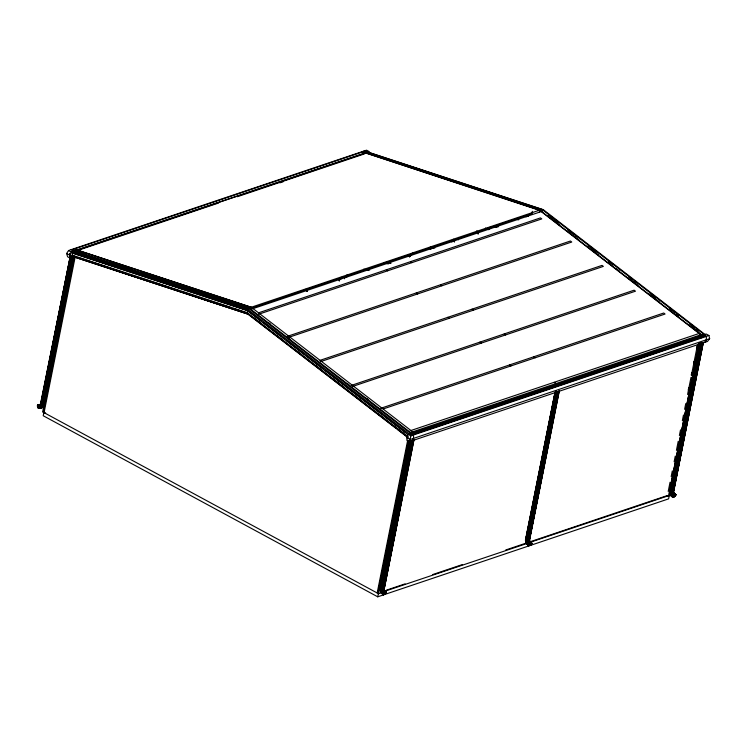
<?xml version="1.0" encoding="UTF-8"?>
<svg xmlns="http://www.w3.org/2000/svg" width="747" height="747" viewBox="0 0 747 747"><rect width="100%" height="100%" fill="white"/><g stroke="black" fill="none" stroke-linecap="round" stroke-linejoin="round"><path stroke-width="1.12" d="M39.105 406.2C38.853 407.18 40.095 408.441 40.03 406.994C39.479 405.444 34.904 405.033 39.675 405.388L40.758 405.042L37.817 404.986M410.084 441.3L380.69 588.403C379.541 587.581 381.203 591.699 380.587 589.635M410.28 441.356L380.886 588.459L381.063 590.896L381.007 590.401M380.046 588.505L380.596 587.796L380.335 588.785L381.558 590.335L380.456 590.475L380.54 589.672M410.841 441.654L381.493 589.953L380.316 589.346L380.4 587.796M382.343 591.54C384.378 589.29 388.123 592.352 385.163 594.136L382.343 591.54L381.773 588.991L411.149 440.609L381.53 588.86L380.41 588.253L409.804 441.15M413.156 440.394L412.484 440.562L382.809 588.888C382.147 592.026 385.424 590.083 386.535 592.362M381.717 589.635L384.294 588.384L413.913 440.132L413.436 439.722M383.528 587.814L383.855 589.654M383.874 589.962L384.453 591.11L383.678 588.272M525.505 540.314C526.532 540.044 526.728 541.043 525.757 539.437L525.757 540.361L526.906 540.604L526.065 539.913L526.28 538.736C524.683 539.119 525.832 542.49 525.608 539.147L555.002 392.044M555.451 392.231L525.963 540.37M556.029 391.335L526.411 539.577C526.682 540.511 524.497 541.799 526.327 541.267M556.235 391.391L526.607 539.633L526.962 543.835L525.627 541.491M556.31 391.484L526.644 541.388M527.98 542.826L530.398 541.818L531.976 543.377L530.603 545.151L528.605 545.833L529.492 544.218L527.606 542.285L527.214 540.016L556.832 391.764M558.644 391.335L528.969 539.661C526.448 540.613 529.782 543.919 531.164 544.6M528.745 539.95C528.643 541.948 530.613 538.848 528.783 539.67L558.411 391.419L559.083 391.251L529.455 539.502C527.018 539.857 529.567 543.106 530.743 543.657L531.901 543.209M529.436 540.333L529.193 539.362M527.158 540.651L529.408 540.053L529.249 538.989M669.742 490.956L669.77 492.254M670.507 490.172L669.555 490.424L669.723 491.591M674.999 496.335L672.207 493.786L671.721 491.601L701.34 343.349L700.817 343.275L671.198 491.526L671.441 493.487L673.925 492.609L675.97 494.897L674.588 496.671L672.86 497.25L670.507 494.635C671.88 494.393 671.208 492.068 669.882 493.011L669.835 490.788L699.229 343.685M699.435 343.741L670.087 492.973M700.219 342.901L670.591 491.152L671.123 494.187L673.747 496.904M700.294 342.994L670.675 491.246L671.394 494.477M669.76 491.321L670.825 491.675L670.983 492.871M669.788 492.441L670.918 492.488L700.499 343.05M671.142 492.17L673.673 491.47L703.301 342.443L673.682 491.19L671.17 492.506M672.431 491.89L702.152 343.013L703.067 342.77L673.421 491.853L672.207 492.254M672.673 491.806L673.682 490.695M672.972 491.377C672.477 493.468 674.774 493.337 675.97 494.897M673.252 491.022C673.691 493.365 673.757 491.638 671.226 492.833M381.362 591.493C379.943 592.735 381.568 591.194 381.418 592.175M382.006 590.952C385.144 590.205 384.733 588.991 381.801 590.298M526.047 542.77C528.297 540.716 533.377 549.661 527.139 542.667M666.931 496.045L671.198 495.27L670.489 493.991L670.031 494.281L671.077 495.952L671.992 495.588M532.303 211.317L532.172 213.577L251.207 308.194M37.35 405.518L39.572 405.808L40.665 404.136L70.293 255.894L70.003 253.522M39.722 407.647L39.395 406.191M407.806 437.499L247.369 313.712L247.481 312.732L72.226 255.222L72.496 252.925L246.519 310.108M376.432 413.044L248.004 313.936L72.235 256.174L72.226 255.222M408.254 436.808L247.36 312.769L247.621 310.472L261.487 321.163M410.01 441.206L380.625 588.897M381.166 588.608L410.645 441.598L381.213 589.943L381.091 589.467M381.726 589.308L383.342 588.645M383.099 588.729L412.727 440.478L383.024 589.644L381.736 589.962M382.539 589.803L383.248 588.991L412.97 440.394M383.304 588.925L413.633 439.768M383.024 589.644L383.995 589.318L413.446 440.235M383.659 588.683L384.257 588.655L413.875 439.908M526.065 539.913L526.084 538.736M555.955 391.232L526.346 540.025M526.915 540.24L556.59 391.633M558.411 391.419L557.682 391.661L528.026 541.117L527.242 541.323M528.54 539.754L528.512 540.623M529.025 539.586L529.446 541.939L529.894 541.594L529.287 540.557M558.887 391.26L529.296 540.679L528.082 541.08M529.698 539.679L529.455 539.502M699.743 342.696L669.966 491.358M670.33 491.535L700.014 342.845L670.32 490.994L670.433 492.945L670.348 492.469M672.767 491.181C670.292 492.096 674.093 495.644 675.148 496.12M671.151 491.843L672.281 491.349M672.926 491.451L702.638 342.854M40.021 405.574L40.245 405.023M43.541 406.592L43.475 407.003C41.412 408.039 37.061 409.169 37.387 405.845M409.431 441.813L412.036 440.935L413.549 438.386L413.521 434.959L410.915 435.865L409.431 441.813L406.928 440.459L406.863 437.639L408.142 434.371L410.747 433.493L413.521 434.959L708.94 335.506L709.65 338.671L707.465 341.454L704.86 342.331L706.373 339.773L706.345 336.355L703.571 334.889L703.702 334.208L542.005 209.431L366.88 151.884L364.695 152.621L539.661 210.383L701.358 335.17L700.723 338.316M40.207 405.397L70.097 257.267M70.339 256.94L40.945 404.043L39.33 405.864M70.526 256.94L40.945 404.5L39.675 406.125M37.471 406.004L39.796 406.284L41.15 404.557L70.582 256.856M70.62 257.547L41.225 404.65L39.787 406.48L37.434 406.209M37.518 406.368L40.217 406.508L41.43 404.706L70.825 257.603M37.481 406.573L40.235 406.704L41.505 404.809L70.9 257.696M71.105 257.752L41.496 405.836L40.021 407.199L37.527 406.938M71.18 257.846L41.935 405.612L71.684 256.856L70.563 255.801M408.086 434.698L247.313 310.621L72.179 253.084L72.45 251.73L73.925 251.169L249.05 308.707L410.747 433.493L410.887 432.812L413.063 432.083L412.531 435.37M71.609 256.763L41.748 406.069L40.74 405.145M73.271 257.79L43.877 404.893L43.681 405.556L73.449 256.725L72.45 257.061L42.831 405.304L41.356 407.881L39.619 408.273L41.402 407.106L42.308 405.238L71.684 256.856M42.308 405.238L43.102 405.219L72.776 256.893M72.832 256.585L247.967 314.123L72.235 256.174M413.156 432.214L251.365 307.297L76.241 249.759L74.056 250.488L73.925 251.169L71.161 249.638L68.547 250.544L66.623 253.466L67.594 256.772L70.097 258.135L72.702 257.257L70.199 255.894L69.975 253.252M73.019 256.809L43.391 405.061L42.374 407.152L41.402 407.106M43.102 405.219L73.206 256.8M73.645 256.856L42.663 411.896L378.561 593.725L380.737 592.987L381.194 590.709M41.533 402.045C40.59 402.764 43.84 403.753 44.717 402.801L73.477 258.845M46.594 393.585L44.717 402.801M47.052 391.297L54.811 352.453M55.269 350.166L57.78 337.597M58.238 335.319L65.997 296.466M66.455 294.187L73.533 258.77M46.323 395.863L46.781 393.585M49.293 381.017L49.75 378.729M52.262 366.161L52.72 363.873M54.55 354.732L54.998 352.453M57.51 339.885L57.967 337.597M60.479 325.029L60.937 322.741M62.767 313.609L63.906 307.895M65.736 298.753L66.194 296.466M68.696 283.897L69.154 281.61M70.984 272.478L72.123 266.763M43.326 412.279L74.532 256.1M44.026 411.737L43.223 415.743L377.739 596.816L668.612 498.865L669.219 495.859M75.036 257.612L44.054 412.652L45.632 413.016M339.147 280.723L339.586 278.426M339.334 280.956L340.025 277.529M339.689 279.854L340.137 277.567M340.595 279.565L341.136 277.249M378.934 156.571L366.74 152.565L366.88 151.884M344.516 278.78L344.974 276.502M346.776 277.062L347.112 274.719M377.17 592.969L407.694 440.207M377.842 593.351L408.366 440.59M377.739 596.816L378.337 593.809M378.561 593.725L409.085 440.963M409.524 440.786L380.13 587.889M384.406 586.021L382.688 587.058L380.531 585.891L409.795 440.693M380.97 588.552L410.364 441.449M706.373 339.773L704.869 342.266L411.914 440.814L382.287 589.056L382.781 591.25L385.573 593.8M381.773 588.991L382.567 588.972L412.484 440.562M451.926 242.056L452.486 239.74M413.212 440.31L383.491 589.187L384.257 588.655M386.498 574.536L386.946 572.249M388.776 563.117L389.915 557.402M391.745 548.261L392.203 545.973M394.715 533.405L395.172 531.117M397.684 518.549L398.142 516.27M399.962 507.129L400.42 504.841M402.932 492.273L403.389 489.985M405.901 477.417L412.895 441.907M453.401 241.505L453.765 239.171M454.353 242.103L454.811 239.824M458.303 239.712L458.761 237.425L458.406 239.675M539.241 212.484L539.829 210.159L542.005 209.431M526.476 535.674L555.012 392.857M555.245 392.175L525.851 539.278L526.962 539.885M526.131 539.427L555.525 392.324M556.515 391.54L526.887 539.782L527.102 541.724L525.823 542.135M557.355 391.83L527.727 540.081L528.222 542.275L531.014 544.824M527.214 540.016L528.008 539.988L557.682 391.661M557.925 391.587L528.25 539.913L528.587 541.855L530.417 543.713M536.374 501.321L536.832 499.033M539.343 486.465L539.792 484.187M544.591 460.189L545.049 457.902M547.56 445.333L548.018 443.055M552.808 419.058L553.266 416.77M555.777 404.202L556.235 401.923M558.84 391.335L529.268 539.502M529.735 539.409L559.316 390.924M688.276 389.962L688.734 387.684M691.246 375.143L691.694 372.865M693.515 363.742L693.972 361.464M696.484 348.924L696.932 346.645M668.22 491.386L670.05 482.263M671.179 476.567L672.319 470.862M674.149 461.739L675.288 456.043M676.427 450.348L678.248 441.225M679.387 435.52L680.526 429.824M682.347 420.701L683.486 415.005M684.625 409.3L685.765 403.604M687.585 394.481L691.003 377.384M691.461 375.106L697.605 344.32M668.462 496.101L698.987 343.555M669.826 490.34L698.996 344.367M700.891 336.794L701.321 334.628L699.603 333.302L554.405 382.203L556.123 383.519L701.321 334.628M700.574 343.144L670.955 491.395L669.835 490.788M671.198 491.526L671.992 491.507L701.666 343.181M672.235 491.423L702.152 343.013M703.03 337.597L703.45 335.496L705.794 336.019L412.979 434.623M702.096 343.097L672.524 491.265M672.72 491.265L702.339 343.013M674.093 486.213L700.499 353.583M701.722 347.971L702.171 345.684M673.206 491.096L703.058 342.313M71.161 249.638L363.976 151.025L366.74 152.565L368.178 152.145L543.312 209.683L705.009 334.469L704.449 335.87M39.806 405.714L40.665 404.743L40.217 405.201M381.726 593.025C381.334 589.691 382.277 593.725 383.435 594.715L385.163 594.136M383.921 594.547L382.062 592.52L383.547 594.024M383.435 594.715L384.051 593.193L386.47 592.184M386.246 592.726L384.023 590.83L383.538 589.131M527.307 543.9C531.873 548.298 524.31 540.492 527.139 543.741M529.847 545.413L527.671 543.293M528.671 545.441L527.167 544.049L527.606 542.752M529.324 544.544L527.84 543.041M530.174 542.35L529.483 541.258M673.103 497.166L671.32 495.308L672.804 496.811M671.348 494.01L671.824 494.561L671.151 495.56L672.86 497.25M671.628 494.916L674.317 496.764L671.824 494.561M672.664 496.951L673.887 495.401L675.895 494.729M366.002 152.659L366.385 151.006M40.627 404.669L41.43 403.884L41.02 404.454M42.168 405.78L43.158 405.135M43.438 405.63L44.362 404.734L42.953 405.798M43.924 405.472L44.12 404.809M39.572 405.808L39.544 404.398L38.302 404.818M70.097 258.135L70.031 255.315L71.31 252.047L365.797 152.958M41.552 404.146L40.964 404.547L42.065 405.107M41.963 406.275L42.999 405.705M42.738 406.331L43.485 405.546M43.223 406.172L43.728 405.462M43.97 405.378L42.28 407.124M43.457 406.088L44.4 405.304L44.185 405.845M381.381 592.586C383.538 591.624 380.102 589.57 380.606 591.745M526.98 543.48L384.275 591.428M528.988 545.049L526.747 542.35L527.102 543.116M527.41 542.966L527.167 544.049M670.965 494.99L671.292 495.42M670.675 493.907C672.197 496.325 668.845 490.163 670.031 494.281M39.068 405.882L39.488 405.425M40.142 407.554L41.683 405.938M42.794 406.237L42.131 407.236M41.711 406.723L43.279 406.069M42.943 406.648L43.522 405.995M42.374 407.152L43.251 406.461M42.616 407.068L43.149 406.854L40.245 407.862M42.859 406.994C44.222 406.163 41.645 408.506 41.057 407.432M412.045 440.87L413.549 438.386M37.546 405.07L40.506 405.014M37.611 407.106L41.104 407.769L42.682 406.956L39.796 407.965M42.234 407.423L43.167 406.788M42.962 407.171L43.858 406.648M41.188 403.968L40.702 404.37M381.287 585.629L380.802 585.797M558.112 391.577L528.054 539.913M40.002 405.248L40.655 405.033L40.17 405.201M41.813 407.694L43.587 406.742M42.299 407.526L42.784 407.367M42.177 407.507L40.599 408.142M41.935 407.591L39.619 408.273L37.901 407.909M701.358 335.17L703.702 334.208M526 539.353L526.084 540.94L525.981 539.997M528.017 540.193L527.167 540.324M673.168 491.367L673.28 492.189M38.545 404.734L40.814 405.079M37.611 407.629L39.89 408.179L42.308 407.302M673.925 493.562L673.467 492.768L675.82 495.112M40.581 405.416L41.225 406.069L40.366 406.854L37.565 406.742M41.225 406.069L40.87 406.966L39.33 407.46M41.104 407.769L38.274 407.685M37.574 407.311L40.861 407.853M383.248 589.271L383.967 589.028M530.006 542.602L529.95 541.687L527.784 542.565M674.158 493.87L673.934 493.207L671.768 494.075L671.441 493.487M409.347 256.623L413.623 252.542M409.384 256.763L413.847 252.607M409.496 256.847L413.885 252.747M41.748 407.582L42.439 407.04M525.972 540.697L526.093 541.463M528.708 540.585L527.177 540.987M672.552 492.432L674.728 495.168M382.539 591.801L383.547 591.316M529.502 543.433L529.091 543.76L530.603 545.151M529.492 544.218L530.743 543.657M671.768 494.075L673.701 493.608M384.294 591.232L384.35 590.419L382.165 591.26M531.631 543.302L529.623 541.528M381.129 589.915L381.493 591.241L381.203 590.363M529.231 541.51L530.09 541.444L527.606 542.285M670.507 494.635L670.246 494.122L671.226 493.599M673.467 492.899L673.402 491.657M381.698 592.716C380.214 593.165 383.837 593.632 383.594 594.612M528.605 545.833C527.559 543.975 525.608 543.993 527.765 544.161M673.523 493.375L673.654 492.693M383.613 591.008L383.071 589.598M528.269 541.033L528.736 542.098M528.997 540.791L529.502 541.874M670.078 492.861L670.545 494.112M672.739 492.385L672.982 492.936L672.739 492.049M671.59 493.795L674.055 492.871L674.457 493.506M247.621 310.472L247.584 309.267L251.365 307.297L76.241 249.759M526.346 543.368L527.037 543.106M527.447 541.977L529.67 541.183M410.747 433.493L409.281 434.054L247.584 309.267L72.45 251.73M386.059 593.081L383.958 591.129L383.295 589.215M529.39 540.949L529.94 541.089L529.296 540.679M672.972 493.851L672.393 492.815M71.721 249.9L364.545 151.296L365.918 152.836M73.215 251.244L362.725 153.761L363.976 151.025L366.572 150.184L369.345 151.688L366.74 152.565M77.118 250.656L218.554 203.035M237.341 196.704L364.405 153.91M279.91 182.819L283.206 181.708M251.057 307.316L539.726 210.112M252.197 308.903L541.967 211.326M247.369 313.712L248.069 313.479M258.583 312.816L540.473 217.891L541.79 218.908L258.798 314.198M287.455 336.318L570.447 241.02L571.763 242.037L288.772 337.336M320.136 360.315L602.026 265.39L603.352 266.408L320.36 361.707M351.155 385.471L634.147 290.181L635.464 291.199L352.472 386.488M380.746 408.31L663.738 313.012L665.063 314.039L383.164 408.964M410.066 430.804L554.162 382.277L555.88 383.603L411.784 432.13M411.672 433.204L702.553 335.254M412.848 432.952L701.517 335.739M703.45 335.496L410.626 434.1L411.317 434.521L704.132 335.917M709.65 338.671L410.271 439.488L406.863 437.639M380.653 590.326L380.186 590.466L380.344 589.71M529.408 540.053L529.754 540.529M383.995 589.318L384.201 588.795L384.313 589.504M673.421 491.853L673.673 491.47M669.807 493.646L670.489 493.431M384.397 589.794L381.885 590.634M384.35 590.419L385.032 590.961M529.95 541.687L531.976 543.377M386.274 590.205L405.079 583.874M432.728 574.555L462.589 564.499M505.728 549.979L525.636 543.274M531.164 541.416L667.202 495.597M530.267 542.266L668.518 495.709M673.542 492.422L671.32 493.169M526.616 543.274L526.14 541.314L526.318 541.977M529.558 540.912L527.326 541.659M671.086 493.244L670.04 493.58L670.246 494.122M541.874 210.103L543.312 209.683M705.009 334.469L703.571 334.889L706.176 334.012L708.94 335.506M40.693 405.033L38.06 404.902M383.566 589.57L384.042 589.495M672.739 493.011L673.038 493.543M383.015 590.569L385.741 593.473M381.063 591.577L380.653 590.438M487.838 227.686L498.492 226.369M487.875 227.826L498.529 226.509M487.978 227.91L498.482 226.621M380.363 591.11L380.186 590.466M525.739 540.081L525.804 540.931L526.934 540.977M41.206 407.638L41.701 407.619M670.423 488.333C669.023 489.715 675.652 489.761 673.355 488.351M526.999 541.36L525.897 541.5L525.804 540.931M529.315 541.612L531.229 543.489M383.631 590.662L384.033 591.157M669.742 491.881L670.89 492.114M699.201 336.346L700.359 336.495M71.927 256.987L72.45 257.061M411.392 440.739L411.914 440.814M525.981 539.848L525.972 536.906L528.129 538.083L530.099 537.177M380.905 589L381.474 589.215M673.206 493.45L672.926 492.945M672.72 493.608L674.41 495.224M39.031 404.575L40.992 404.846M40.88 404.986L38.919 404.706M674.896 495.065L673.383 493.674M531.388 543.386L529.875 541.995L531.836 543.601M530.902 543.545L529.221 541.93M384.191 591.054L385.788 592.464M383.79 591.232L385.891 593.333L383.538 590.989M385.947 592.362L384.266 590.746M380.923 589.934L380.298 589.056M409.972 166.768L413.296 167.86M455.418 181.698L463.177 184.248M498.641 195.901L515.271 201.363M364.695 152.621L539.829 210.159L701.517 334.945M526.075 215.453L528.288 216.182M526.047 215.594L528.26 216.322M524.17 216.098L526.374 216.826M516.326 218.46L518.614 219.16M515.411 218.768L518.717 219.851M515.383 218.908L517.587 219.627M386.404 261.646L390.83 263.093M387.478 262.178L390.793 263.261M383.977 262.458L388.403 263.915M383.949 262.627L387.263 263.719M366.319 269.041L369.681 270.097M365.143 269.434L368.43 270.517M363.77 269.163L367.094 270.255M74.056 250.488L249.19 308.035L410.887 432.812M76.017 251.281L85.989 254.55M110.36 262.561L131.416 269.48M142.49 273.122L174.621 283.673M176.834 284.402L247.733 307.699M77.371 257.398L126.14 273.421M129.464 274.513L178.234 290.536M181.558 291.629L230.328 307.652M233.652 308.744L246.958 313.114M41.599 407.75L40.665 407.685M40.861 404.837L41.664 405.416M70.209 255.838L72.748 257.033M487.539 228.423L489.584 229.525M485.466 228.059L488.538 229.712M432.793 246.883L434.838 247.995M431.757 247.08L433.802 248.191M430.272 247.08L432.326 248.191M428.909 248.191L430.963 249.302M68.547 250.544L71.31 252.047M408.142 434.371L410.915 435.865M66.623 253.466L70.031 255.315M548.345 215.099L553.882 219.375M555.731 220.804L557.579 222.223M567.748 230.067L573.285 234.343M575.134 235.772L576.983 237.201M588.076 245.754L596.386 252.178M608.394 261.441L613.016 265.008M628.722 277.128L632.42 279.985M634.268 281.404L636.117 282.833M649.974 293.534L655.521 297.81M669.377 308.502L674.924 312.778M676.773 314.207L678.621 315.636M689.705 324.189L694.327 327.756M696.176 329.184L698.025 330.613M550.278 217.732L552.117 219.16M553.966 220.58L559.503 224.856M573.351 235.538L575.19 236.967M577.039 238.386L578.888 239.815M592.726 250.497L594.575 251.916M596.423 253.345L598.263 254.774M615.799 268.304L619.496 271.152M632.41 281.124L637.947 285.391M651.795 296.073L653.644 297.502M655.483 298.931L659.181 301.779M674.868 313.88L678.556 316.728M694.243 328.839L698.865 332.396M410.542 261.637L411.868 262.655M440.525 284.775L441.841 285.793M472.104 309.146L473.421 310.164M504.216 333.928L505.542 334.945M533.816 356.767L535.132 357.785M386.302 269.798L387.628 270.825M416.284 292.936L417.601 293.954M447.864 317.307L449.18 318.325M479.976 342.089L481.301 343.106M509.575 364.928L510.892 365.946M268.621 322.807L270.47 324.235M288.006 337.765L289.845 339.194M347.066 383.351L348.914 384.77M366.45 398.3L368.299 399.729M263.336 322.592L280.891 336.141M282.74 337.569L284.588 338.989M286.428 340.417L303.992 353.966M305.831 355.395L323.395 368.943M325.234 370.363L342.798 383.911M344.638 385.34L363.126 399.598M364.966 401.027L382.529 414.576M384.369 416.004L405.621 432.401M253.607 317.755L261.002 323.46M273.01 332.732L274.859 334.161M276.707 335.58L281.33 339.147M296.111 350.558L301.657 354.834M315.514 365.535L321.985 370.521M332.144 378.365L333.993 379.793M335.842 381.222L342.313 386.208M355.245 396.19L362.64 401.895M374.649 411.167L376.497 412.596M378.346 414.015L382.968 417.582M394.052 426.135L395.901 427.564M397.749 428.993L403.296 433.269M378.281 414.473L395.835 428.022M397.684 429.45L407.853 437.294M40.394 405.658L41.225 406.854M674.111 493.422L675.615 494.822M673.626 493.59L675.213 495M672.655 493.916L674.168 495.308M673.075 495.28L674.588 496.671M671.973 494.337L673.486 495.728M674.074 496.839L671.59 494.271L670.806 495.121L671.151 495.56M671.488 495.056L673 496.456M672.972 496.559L671.198 494.691M672.589 497.343L671.077 495.952M530.183 543.797L528.493 542.182M529.007 544.937L527.214 543.181M527.363 544.348L528.876 545.74M384.677 590.886L386.395 592.576M383.23 591.381L385.723 593.576M382.399 592.016L384.892 594.22M383.883 593.52L382.128 591.82M382.231 592.268L383.715 593.772L381.969 591.941M381.894 592.773L383.379 594.267M383.09 594.64L381.577 593.239L383.164 594.808M40.179 405.854L40.898 407.152M305.346 289.378L307.11 291.115M305.234 289.388L307.129 291.293M305.168 289.519L306.858 291.311M39.936 406.013L40.534 407.386M527.643 543.396L527.186 542.602M384.509 590.662L384.882 591.185M384.341 590.756L384.733 591.335M383.304 591.4L382.567 589.458M382.034 592.623L381.063 590.896M382.165 593.239L381.297 591.932M381.521 592.81L381.922 593.323M669.611 493.001L669.499 492.338M673.785 492.955L674.083 493.431M529.791 541.444L530.09 541.92M529.296 541.948L528.811 540.837M381.932 592.026L381.549 591.194M381.25 592.903L380.905 592.343M381.175 592.25L381.484 590.326M380.074 589.803L380.027 589.15M477.305 231.505L478.201 233.652M476.847 230.748L478.211 233.97M476.959 231.626L477.865 233.774M672.253 493.179L671.992 492.002M671.161 493.646L670.909 492.871M670.302 494.187L669.882 492.908M527.177 542.135L526.85 540.949M526.691 542.397L526.29 540.931M382.828 590.644L382.641 590.055M380.877 591.652L380.456 590.373M672.337 492.833L672.253 492.217M526.056 542.061L525.785 540.735M529.483 540.623L529.221 540.081L529.24 540.707"/></g></svg>
